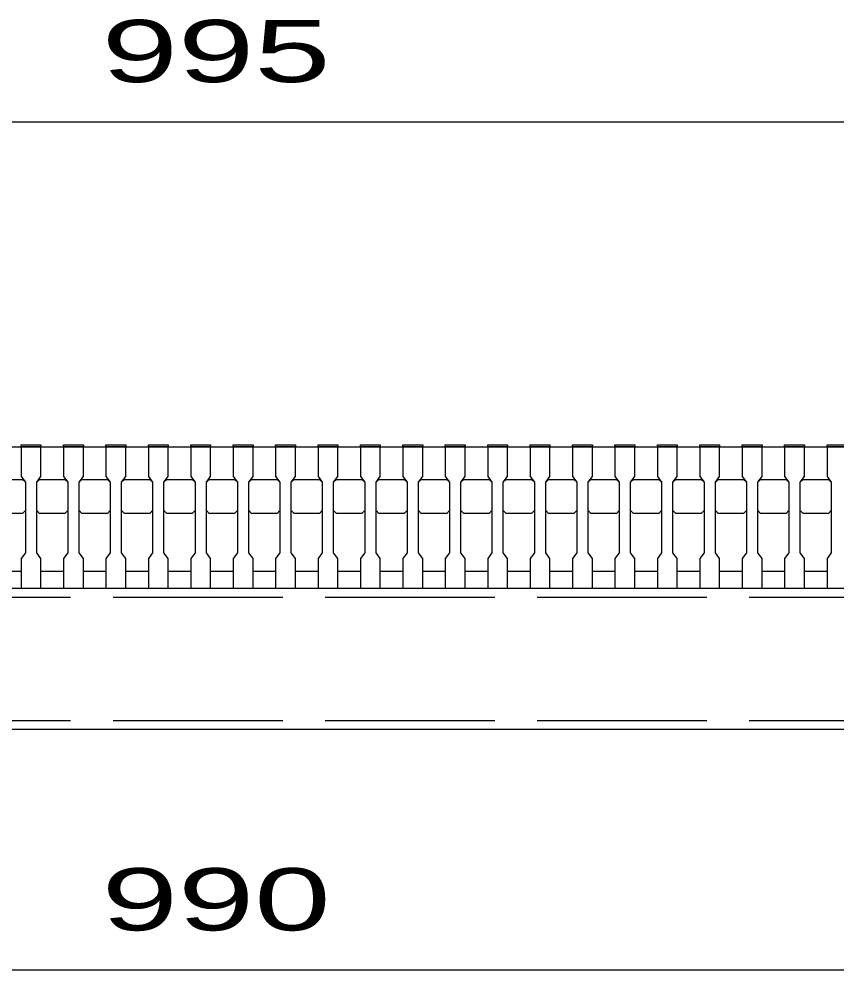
# Model space of a CAD drawing. Units: millimetres, scale not verified. Extents: x -1820 to 1731, y -1282 to 1054.
# Drawn here: x -994.9 to -705.6, y -721.1 to -384.8 of the extents above; entities that cross this region are included whole.
import ezdxf
from ezdxf.enums import TextEntityAlignment as Align

# ---------------------------------------------------------------- set-up
doc = ezdxf.new("R2010")
doc.units = ezdxf.units.MM
doc.header["$LTSCALE"] = 10
doc.linetypes.add('DASHED', pattern=[7.5, 6, -1.5])
doc.layers.add('16', color=3, linetype='Continuous', lineweight=25)
doc.layers.add('22', color=4, linetype='Continuous', lineweight=25)
doc.styles.add('ベクトル', font='')
doc.styles.get('ベクトル').set_extended_font_data('ベクトル')

msp = doc.modelspace()

# ---------------------------------------------------------------- linework, layer by layer
at = {"layer": '16'}
for p, q in [((-1414.13, -536.11), (-419.13, -536.11)), ((-994.13, -536.11), (-994.13, -535.41)), ((-994.13, -535.41), (-987.13, -535.41)), ((-994.13, -536.11), (-994.13, -546.61)), ((-987.13, -536.11), (-994.13, -536.11)), ((-987.13, -535.41), (-987.13, -536.11)), ((-987.13, -546.61), (-987.13, -536.11)), ((-979.13, -536.11), (-979.13, -535.41)), ((-979.13, -535.41), (-972.13, -535.41)), ((-979.13, -536.11), (-979.13, -546.61)), ((-972.13, -536.11), (-979.13, -536.11)), ((-972.13, -535.41), (-972.13, -536.11)), ((-972.13, -546.61), (-972.13, -536.11)), ((-964.13, -536.11), (-964.13, -535.41)), ((-964.13, -535.41), (-957.13, -535.41)), ((-964.13, -536.11), (-964.13, -546.61)), ((-957.13, -536.11), (-964.13, -536.11)), ((-957.13, -535.41), (-957.13, -536.11)), ((-957.13, -546.61), (-957.13, -536.11)), ((-949.13, -536.11), (-949.13, -535.41)), ((-949.13, -535.41), (-942.13, -535.41)), ((-949.13, -536.11), (-949.13, -546.61)), ((-942.13, -536.11), (-949.13, -536.11)), ((-942.13, -535.41), (-942.13, -536.11)), ((-942.13, -546.61), (-942.13, -536.11)), ((-934.13, -536.11), (-934.13, -535.41)), ((-934.13, -535.41), (-927.13, -535.41)), ((-934.13, -536.11), (-934.13, -546.61)), ((-927.13, -536.11), (-934.13, -536.11)), ((-927.13, -535.41), (-927.13, -536.11)), ((-927.13, -546.61), (-927.13, -536.11)), ((-919.13, -536.11), (-919.13, -535.41)), ((-919.13, -535.41), (-912.13, -535.41)), ((-919.13, -536.11), (-919.13, -546.61)), ((-912.13, -536.11), (-919.13, -536.11)), ((-912.13, -535.41), (-912.13, -536.11)), ((-912.13, -546.61), (-912.13, -536.11)), ((-904.13, -536.11), (-904.13, -535.41)), ((-904.13, -535.41), (-897.13, -535.41)), ((-904.13, -536.11), (-904.13, -546.61)), ((-897.13, -536.11), (-904.13, -536.11)), ((-897.13, -535.41), (-897.13, -536.11)), ((-897.13, -546.61), (-897.13, -536.11)), ((-889.13, -536.11), (-889.13, -535.41)), ((-889.13, -535.41), (-882.13, -535.41)), ((-889.13, -536.11), (-889.13, -546.61)), ((-882.13, -536.11), (-889.13, -536.11)), ((-882.13, -535.41), (-882.13, -536.11)), ((-882.13, -546.61), (-882.13, -536.11)), ((-874.13, -536.11), (-874.13, -535.41)), ((-874.13, -535.41), (-867.13, -535.41)), ((-874.13, -536.11), (-874.13, -546.61)), ((-867.13, -536.11), (-874.13, -536.11)), ((-867.13, -535.41), (-867.13, -536.11)), ((-867.13, -546.61), (-867.13, -536.11)), ((-859.13, -536.11), (-859.13, -535.41)), ((-859.13, -535.41), (-852.13, -535.41)), ((-859.13, -536.11), (-859.13, -546.61)), ((-852.13, -536.11), (-859.13, -536.11)), ((-852.13, -535.41), (-852.13, -536.11)), ((-852.13, -546.61), (-852.13, -536.11)), ((-844.13, -536.11), (-844.13, -535.41)), ((-844.13, -535.41), (-837.13, -535.41)), ((-844.13, -536.11), (-844.13, -546.61)), ((-837.13, -536.11), (-844.13, -536.11)), ((-837.13, -535.41), (-837.13, -536.11)), ((-837.13, -546.61), (-837.13, -536.11)), ((-829.13, -536.11), (-829.13, -535.41)), ((-829.13, -535.41), (-822.13, -535.41)), ((-829.13, -536.11), (-829.13, -546.61)), ((-822.13, -536.11), (-829.13, -536.11)), ((-822.13, -535.41), (-822.13, -536.11)), ((-822.13, -546.61), (-822.13, -536.11)), ((-814.13, -536.11), (-814.13, -535.41)), ((-814.13, -535.41), (-807.13, -535.41)), ((-814.13, -536.11), (-814.13, -546.61)), ((-807.13, -536.11), (-814.13, -536.11)), ((-807.13, -535.41), (-807.13, -536.11)), ((-807.13, -546.61), (-807.13, -536.11)), ((-799.13, -536.11), (-799.13, -535.41)), ((-799.13, -535.41), (-792.13, -535.41)), ((-799.13, -536.11), (-799.13, -546.61)), ((-792.13, -536.11), (-799.13, -536.11)), ((-792.13, -535.41), (-792.13, -536.11)), ((-792.13, -546.61), (-792.13, -536.11)), ((-784.13, -536.11), (-784.13, -535.41)), ((-784.13, -535.41), (-777.13, -535.41)), ((-784.13, -536.11), (-784.13, -546.61)), ((-777.13, -536.11), (-784.13, -536.11)), ((-777.13, -535.41), (-777.13, -536.11)), ((-777.13, -546.61), (-777.13, -536.11)), ((-769.13, -536.11), (-769.13, -535.41)), ((-769.13, -535.41), (-762.13, -535.41)), ((-769.13, -536.11), (-769.13, -546.61)), ((-762.13, -536.11), (-769.13, -536.11)), ((-762.13, -535.41), (-762.13, -536.11)), ((-762.13, -546.61), (-762.13, -536.11)), ((-754.13, -536.11), (-754.13, -535.41)), ((-754.13, -535.41), (-747.13, -535.41)), ((-754.13, -536.11), (-754.13, -546.61)), ((-747.13, -536.11), (-754.13, -536.11)), ((-747.13, -535.41), (-747.13, -536.11)), ((-747.13, -546.61), (-747.13, -536.11)), ((-739.13, -536.11), (-739.13, -535.41)), ((-739.13, -535.41), (-732.13, -535.41)), ((-739.13, -536.11), (-739.13, -546.61)), ((-732.13, -536.11), (-739.13, -536.11)), ((-732.13, -535.41), (-732.13, -536.11)), ((-732.13, -546.61), (-732.13, -536.11)), ((-724.13, -536.11), (-724.13, -535.41)), ((-724.13, -535.41), (-717.13, -535.41)), ((-724.13, -536.11), (-724.13, -546.61)), ((-717.13, -536.11), (-724.13, -536.11)), ((-717.13, -535.41), (-717.13, -536.11)), ((-717.13, -546.61), (-717.13, -536.11)), ((-709.13, -536.11), (-709.13, -535.41)), ((-709.13, -535.41), (-702.13, -535.41)), ((-709.13, -536.11), (-709.13, -546.61)), ((-702.13, -536.11), (-709.13, -536.11)), ((-1002.63, -547.61), (-993.63, -547.61)), ((-994.13, -546.61), (-992.63, -548.61)), ((-993.63, -547.61), (-992.63, -548.61)), ((-988.63, -548.61), (-987.13, -546.61)), ((-988.63, -548.61), (-987.63, -547.61)), ((-987.63, -547.61), (-978.63, -547.61)), ((-979.13, -546.61), (-977.63, -548.61)), ((-978.63, -547.61), (-977.63, -548.61)), ((-973.63, -548.61), (-972.13, -546.61)), ((-973.63, -548.61), (-972.63, -547.61)), ((-972.63, -547.61), (-963.63, -547.61)), ((-964.13, -546.61), (-962.63, -548.61)), ((-963.63, -547.61), (-962.63, -548.61)), ((-958.63, -548.61), (-957.13, -546.61)), ((-958.63, -548.61), (-957.63, -547.61)), ((-957.63, -547.61), (-948.63, -547.61)), ((-949.13, -546.61), (-947.63, -548.61)), ((-948.63, -547.61), (-947.63, -548.61)), ((-943.63, -548.61), (-942.13, -546.61)), ((-943.63, -548.61), (-942.63, -547.61)), ((-942.63, -547.61), (-933.63, -547.61)), ((-934.13, -546.61), (-932.63, -548.61)), ((-933.63, -547.61), (-932.63, -548.61)), ((-928.63, -548.61), (-927.13, -546.61)), ((-928.63, -548.61), (-927.63, -547.61)), ((-927.63, -547.61), (-918.63, -547.61)), ((-919.13, -546.61), (-917.63, -548.61)), ((-918.63, -547.61), (-917.63, -548.61)), ((-913.63, -548.61), (-912.13, -546.61)), ((-913.63, -548.61), (-912.63, -547.61)), ((-912.63, -547.61), (-903.63, -547.61)), ((-904.13, -546.61), (-902.63, -548.61)), ((-903.63, -547.61), (-902.63, -548.61)), ((-898.63, -548.61), (-897.13, -546.61)), ((-898.63, -548.61), (-897.63, -547.61)), ((-897.63, -547.61), (-888.63, -547.61)), ((-889.13, -546.61), (-887.63, -548.61)), ((-888.63, -547.61), (-887.63, -548.61)), ((-883.63, -548.61), (-882.13, -546.61)), ((-883.63, -548.61), (-882.63, -547.61)), ((-882.63, -547.61), (-873.63, -547.61)), ((-874.13, -546.61), (-872.63, -548.61)), ((-873.63, -547.61), (-872.63, -548.61)), ((-868.63, -548.61), (-867.13, -546.61)), ((-868.63, -548.61), (-867.63, -547.61)), ((-867.63, -547.61), (-858.63, -547.61)), ((-859.13, -546.61), (-857.63, -548.61)), ((-858.63, -547.61), (-857.63, -548.61)), ((-853.63, -548.61), (-852.13, -546.61)), ((-853.63, -548.61), (-852.63, -547.61)), ((-852.63, -547.61), (-843.63, -547.61)), ((-844.13, -546.61), (-842.63, -548.61)), ((-843.63, -547.61), (-842.63, -548.61)), ((-838.63, -548.61), (-837.13, -546.61)), ((-838.63, -548.61), (-837.63, -547.61)), ((-837.63, -547.61), (-828.63, -547.61)), ((-829.13, -546.61), (-827.63, -548.61)), ((-828.63, -547.61), (-827.63, -548.61)), ((-823.63, -548.61), (-822.13, -546.61)), ((-823.63, -548.61), (-822.63, -547.61)), ((-822.63, -547.61), (-813.63, -547.61)), ((-814.13, -546.61), (-812.63, -548.61)), ((-813.63, -547.61), (-812.63, -548.61)), ((-808.63, -548.61), (-807.13, -546.61)), ((-808.63, -548.61), (-807.63, -547.61)), ((-807.63, -547.61), (-798.63, -547.61)), ((-799.13, -546.61), (-797.63, -548.61)), ((-798.63, -547.61), (-797.63, -548.61)), ((-793.63, -548.61), (-792.13, -546.61)), ((-793.63, -548.61), (-792.63, -547.61)), ((-792.63, -547.61), (-783.63, -547.61)), ((-784.13, -546.61), (-782.63, -548.61)), ((-783.63, -547.61), (-782.63, -548.61)), ((-778.63, -548.61), (-777.13, -546.61)), ((-778.63, -548.61), (-777.63, -547.61)), ((-777.63, -547.61), (-768.63, -547.61)), ((-769.13, -546.61), (-767.63, -548.61)), ((-768.63, -547.61), (-767.63, -548.61)), ((-763.63, -548.61), (-762.13, -546.61)), ((-763.63, -548.61), (-762.63, -547.61)), ((-762.63, -547.61), (-753.63, -547.61)), ((-754.13, -546.61), (-752.63, -548.61)), ((-753.63, -547.61), (-752.63, -548.61)), ((-748.63, -548.61), (-747.13, -546.61)), ((-748.63, -548.61), (-747.63, -547.61)), ((-747.63, -547.61), (-738.63, -547.61)), ((-739.13, -546.61), (-737.63, -548.61)), ((-738.63, -547.61), (-737.63, -548.61)), ((-733.63, -548.61), (-732.13, -546.61)), ((-733.63, -548.61), (-732.63, -547.61)), ((-732.63, -547.61), (-723.63, -547.61)), ((-724.13, -546.61), (-722.63, -548.61)), ((-723.63, -547.61), (-722.63, -548.61)), ((-718.63, -548.61), (-717.13, -546.61)), ((-718.63, -548.61), (-717.63, -547.61)), ((-717.63, -547.61), (-708.63, -547.61)), ((-709.13, -546.61), (-707.63, -548.61)), ((-708.63, -547.61), (-707.63, -548.61)), ((-992.63, -548.61), (-992.63, -573.61)), ((-988.63, -573.61), (-988.63, -548.61)), ((-977.63, -548.61), (-977.63, -573.61)), ((-973.63, -573.61), (-973.63, -548.61)), ((-962.63, -548.61), (-962.63, -573.61)), ((-958.63, -573.61), (-958.63, -548.61)), ((-947.63, -548.61), (-947.63, -573.61)), ((-943.63, -573.61), (-943.63, -548.61)), ((-932.63, -548.61), (-932.63, -573.61)), ((-928.63, -573.61), (-928.63, -548.61)), ((-917.63, -548.61), (-917.63, -573.61)), ((-913.63, -573.61), (-913.63, -548.61)), ((-902.63, -548.61), (-902.63, -573.61)), ((-898.63, -573.61), (-898.63, -548.61)), ((-887.63, -548.61), (-887.63, -573.61)), ((-883.63, -573.61), (-883.63, -548.61)), ((-872.63, -548.61), (-872.63, -573.61)), ((-868.63, -573.61), (-868.63, -548.61)), ((-857.63, -548.61), (-857.63, -573.61)), ((-853.63, -573.61), (-853.63, -548.61)), ((-842.63, -548.61), (-842.63, -573.61)), ((-838.63, -573.61), (-838.63, -548.61)), ((-827.63, -548.61), (-827.63, -573.61)), ((-823.63, -573.61), (-823.63, -548.61)), ((-812.63, -548.61), (-812.63, -573.61)), ((-808.63, -573.61), (-808.63, -548.61)), ((-797.63, -548.61), (-797.63, -573.61)), ((-793.63, -573.61), (-793.63, -548.61)), ((-782.63, -548.61), (-782.63, -573.61)), ((-778.63, -573.61), (-778.63, -548.61)), ((-767.63, -548.61), (-767.63, -573.61)), ((-763.63, -573.61), (-763.63, -548.61)), ((-752.63, -548.61), (-752.63, -573.61)), ((-748.63, -573.61), (-748.63, -548.61)), ((-737.63, -548.61), (-737.63, -573.61)), ((-733.63, -573.61), (-733.63, -548.61)), ((-722.63, -548.61), (-722.63, -573.61)), ((-718.63, -573.61), (-718.63, -548.61)), ((-707.63, -548.61), (-707.63, -573.61)), ((-993.63, -559.61), (-1002.63, -559.61)), ((-992.63, -558.61), (-993.63, -559.61)), ((-987.63, -559.61), (-988.63, -558.61)), ((-978.63, -559.61), (-987.63, -559.61)), ((-977.63, -558.61), (-978.63, -559.61)), ((-972.63, -559.61), (-973.63, -558.61)), ((-963.63, -559.61), (-972.63, -559.61)), ((-962.63, -558.61), (-963.63, -559.61)), ((-957.63, -559.61), (-958.63, -558.61)), ((-948.63, -559.61), (-957.63, -559.61)), ((-947.63, -558.61), (-948.63, -559.61)), ((-942.63, -559.61), (-943.63, -558.61)), ((-933.63, -559.61), (-942.63, -559.61)), ((-932.63, -558.61), (-933.63, -559.61)), ((-927.63, -559.61), (-928.63, -558.61)), ((-918.63, -559.61), (-927.63, -559.61)), ((-917.63, -558.61), (-918.63, -559.61)), ((-912.63, -559.61), (-913.63, -558.61)), ((-903.63, -559.61), (-912.63, -559.61)), ((-902.63, -558.61), (-903.63, -559.61)), ((-897.63, -559.61), (-898.63, -558.61)), ((-888.63, -559.61), (-897.63, -559.61)), ((-887.63, -558.61), (-888.63, -559.61)), ((-882.63, -559.61), (-883.63, -558.61)), ((-873.63, -559.61), (-882.63, -559.61)), ((-872.63, -558.61), (-873.63, -559.61)), ((-867.63, -559.61), (-868.63, -558.61)), ((-858.63, -559.61), (-867.63, -559.61)), ((-857.63, -558.61), (-858.63, -559.61)), ((-852.63, -559.61), (-853.63, -558.61)), ((-843.63, -559.61), (-852.63, -559.61)), ((-842.63, -558.61), (-843.63, -559.61)), ((-837.63, -559.61), (-838.63, -558.61)), ((-828.63, -559.61), (-837.63, -559.61)), ((-827.63, -558.61), (-828.63, -559.61)), ((-822.63, -559.61), (-823.63, -558.61)), ((-813.63, -559.61), (-822.63, -559.61)), ((-812.63, -558.61), (-813.63, -559.61)), ((-807.63, -559.61), (-808.63, -558.61)), ((-798.63, -559.61), (-807.63, -559.61)), ((-797.63, -558.61), (-798.63, -559.61)), ((-792.63, -559.61), (-793.63, -558.61)), ((-783.63, -559.61), (-792.63, -559.61)), ((-782.63, -558.61), (-783.63, -559.61)), ((-777.63, -559.61), (-778.63, -558.61)), ((-768.63, -559.61), (-777.63, -559.61)), ((-767.63, -558.61), (-768.63, -559.61)), ((-762.63, -559.61), (-763.63, -558.61)), ((-753.63, -559.61), (-762.63, -559.61)), ((-752.63, -558.61), (-753.63, -559.61)), ((-747.63, -559.61), (-748.63, -558.61)), ((-738.63, -559.61), (-747.63, -559.61)), ((-737.63, -558.61), (-738.63, -559.61)), ((-732.63, -559.61), (-733.63, -558.61)), ((-723.63, -559.61), (-732.63, -559.61)), ((-722.63, -558.61), (-723.63, -559.61)), ((-717.63, -559.61), (-718.63, -558.61)), ((-708.63, -559.61), (-717.63, -559.61)), ((-707.63, -558.61), (-708.63, -559.61)), ((-992.63, -573.61), (-994.13, -575.61)), ((-987.13, -575.61), (-988.63, -573.61)), ((-977.63, -573.61), (-979.13, -575.61)), ((-972.13, -575.61), (-973.63, -573.61)), ((-962.63, -573.61), (-964.13, -575.61)), ((-957.13, -575.61), (-958.63, -573.61)), ((-947.63, -573.61), (-949.13, -575.61)), ((-942.13, -575.61), (-943.63, -573.61)), ((-932.63, -573.61), (-934.13, -575.61)), ((-927.13, -575.61), (-928.63, -573.61)), ((-917.63, -573.61), (-919.13, -575.61)), ((-912.13, -575.61), (-913.63, -573.61)), ((-902.63, -573.61), (-904.13, -575.61)), ((-897.13, -575.61), (-898.63, -573.61)), ((-887.63, -573.61), (-889.13, -575.61)), ((-882.13, -575.61), (-883.63, -573.61)), ((-872.63, -573.61), (-874.13, -575.61)), ((-867.13, -575.61), (-868.63, -573.61)), ((-857.63, -573.61), (-859.13, -575.61)), ((-852.13, -575.61), (-853.63, -573.61)), ((-842.63, -573.61), (-844.13, -575.61)), ((-837.13, -575.61), (-838.63, -573.61)), ((-827.63, -573.61), (-829.13, -575.61)), ((-822.13, -575.61), (-823.63, -573.61)), ((-812.63, -573.61), (-814.13, -575.61)), ((-807.13, -575.61), (-808.63, -573.61)), ((-797.63, -573.61), (-799.13, -575.61)), ((-792.13, -575.61), (-793.63, -573.61)), ((-782.63, -573.61), (-784.13, -575.61)), ((-777.13, -575.61), (-778.63, -573.61)), ((-767.63, -573.61), (-769.13, -575.61)), ((-762.13, -575.61), (-763.63, -573.61)), ((-752.63, -573.61), (-754.13, -575.61)), ((-747.13, -575.61), (-748.63, -573.61)), ((-737.63, -573.61), (-739.13, -575.61)), ((-732.13, -575.61), (-733.63, -573.61)), ((-722.63, -573.61), (-724.13, -575.61)), ((-717.13, -575.61), (-718.63, -573.61)), ((-707.63, -573.61), (-709.13, -575.61)), ((-994.13, -575.61), (-994.13, -586.11)), ((-987.13, -586.11), (-987.13, -575.61)), ((-979.13, -575.61), (-979.13, -586.11)), ((-972.13, -586.11), (-972.13, -575.61)), ((-964.13, -575.61), (-964.13, -586.11)), ((-957.13, -586.11), (-957.13, -575.61)), ((-949.13, -575.61), (-949.13, -586.11)), ((-942.13, -586.11), (-942.13, -575.61)), ((-934.13, -575.61), (-934.13, -586.11)), ((-927.13, -586.11), (-927.13, -575.61)), ((-919.13, -575.61), (-919.13, -586.11)), ((-912.13, -586.11), (-912.13, -575.61)), ((-904.13, -575.61), (-904.13, -586.11)), ((-897.13, -586.11), (-897.13, -575.61)), ((-889.13, -575.61), (-889.13, -586.11)), ((-882.13, -586.11), (-882.13, -575.61)), ((-874.13, -575.61), (-874.13, -586.11)), ((-867.13, -586.11), (-867.13, -575.61)), ((-859.13, -575.61), (-859.13, -586.11)), ((-852.13, -586.11), (-852.13, -575.61)), ((-844.13, -575.61), (-844.13, -586.11)), ((-837.13, -586.11), (-837.13, -575.61)), ((-829.13, -575.61), (-829.13, -586.11)), ((-822.13, -586.11), (-822.13, -575.61)), ((-814.13, -575.61), (-814.13, -586.11)), ((-807.13, -586.11), (-807.13, -575.61)), ((-799.13, -575.61), (-799.13, -586.11)), ((-792.13, -586.11), (-792.13, -575.61)), ((-784.13, -575.61), (-784.13, -586.11)), ((-777.13, -586.11), (-777.13, -575.61)), ((-769.13, -575.61), (-769.13, -586.11)), ((-762.13, -586.11), (-762.13, -575.61)), ((-754.13, -575.61), (-754.13, -586.11)), ((-747.13, -586.11), (-747.13, -575.61)), ((-739.13, -575.61), (-739.13, -586.11)), ((-732.13, -586.11), (-732.13, -575.61)), ((-724.13, -575.61), (-724.13, -586.11)), ((-717.13, -586.11), (-717.13, -575.61)), ((-709.13, -575.61), (-709.13, -586.11)), ((-1002.13, -580.11), (-994.13, -580.11)), ((-987.13, -580.11), (-979.13, -580.11)), ((-972.13, -580.11), (-964.13, -580.11)), ((-957.13, -580.11), (-949.13, -580.11)), ((-942.13, -580.11), (-934.13, -580.11)), ((-927.13, -580.11), (-919.13, -580.11)), ((-912.13, -580.11), (-904.13, -580.11)), ((-897.13, -580.11), (-889.13, -580.11)), ((-882.13, -580.11), (-874.13, -580.11)), ((-867.13, -580.11), (-859.13, -580.11)), ((-852.13, -580.11), (-844.13, -580.11)), ((-837.13, -580.11), (-829.13, -580.11)), ((-822.13, -580.11), (-814.13, -580.11)), ((-807.13, -580.11), (-799.13, -580.11)), ((-792.13, -580.11), (-784.13, -580.11)), ((-777.13, -580.11), (-769.13, -580.11)), ((-762.13, -580.11), (-754.13, -580.11)), ((-747.13, -580.11), (-739.13, -580.11)), ((-732.13, -580.11), (-724.13, -580.11)), ((-717.13, -580.11), (-709.13, -580.11)), ((-1411.63, -586.11), (-421.63, -586.11)), ((-994.13, -586.11), (-987.13, -586.11)), ((-979.13, -586.11), (-972.13, -586.11)), ((-964.13, -586.11), (-957.13, -586.11)), ((-949.13, -586.11), (-942.13, -586.11)), ((-934.13, -586.11), (-927.13, -586.11)), ((-919.13, -586.11), (-912.13, -586.11)), ((-904.13, -586.11), (-897.13, -586.11)), ((-889.13, -586.11), (-882.13, -586.11)), ((-874.13, -586.11), (-867.13, -586.11)), ((-859.13, -586.11), (-852.13, -586.11)), ((-844.13, -586.11), (-837.13, -586.11)), ((-829.13, -586.11), (-822.13, -586.11)), ((-814.13, -586.11), (-807.13, -586.11)), ((-799.13, -586.11), (-792.13, -586.11)), ((-784.13, -586.11), (-777.13, -586.11)), ((-769.13, -586.11), (-762.13, -586.11)), ((-754.13, -586.11), (-747.13, -586.11)), ((-739.13, -586.11), (-732.13, -586.11)), ((-724.13, -586.11), (-717.13, -586.11)), ((-709.13, -586.11), (-702.13, -586.11)), ((-421.63, -636.11), (-1411.63, -636.11))]:
    msp.add_line(p, q, dxfattribs=at)
at = {"layer": '16', "linetype": 'DASHED'}
for p, q in [((-1411.63, -589.31), (-421.63, -589.31)), ((-1411.63, -632.91), (-421.63, -632.91))]:
    msp.add_line(p, q, dxfattribs=at)
at = {"layer": '22'}
for p, q in [((-1414.13, -421.11), (-419.13, -421.11)), ((-1411.63, -721.11), (-421.63, -721.11))]:
    msp.add_line(p, q, dxfattribs=at)

# ---------------------------------------------------------------- texts
at = {"layer": '22', "color": 2, "style": 'ベクトル', "width": 1.65}
for s, p in [(' 995 ', (-979.13, -396.11)), (' 990 ', (-979.13, -696.11))]:
    msp.add_text(s, height=21.99, dxfattribs=at).set_placement(p, align=Align.MIDDLE_LEFT)

doc.saveas('drawing.dxf')
